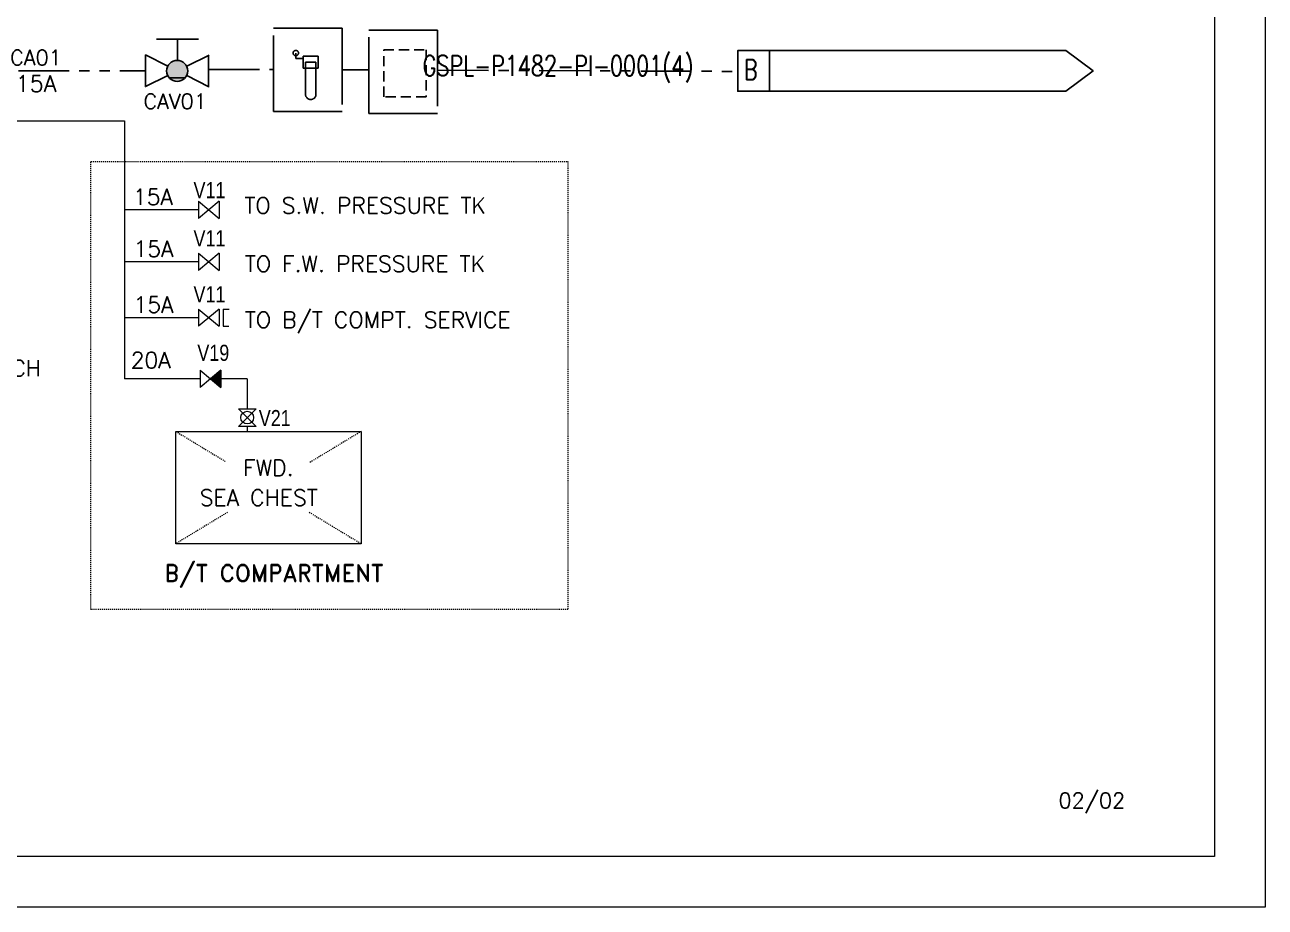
# Model space of a CAD drawing. Extents: x 475189 to 476029, y 1007718 to 1008015.
# Drawn here: x 475906.7 to 476028.8, y 1007718.3 to 1007805.3 of the extents above; entities that cross this region are included whole.
import ezdxf
from ezdxf.enums import TextEntityAlignment as Align

# ---------------------------------------------------------------- set-up
doc = ezdxf.new("R2010")
doc.units = 0
doc.header["$LTSCALE"] = 4
doc.header["$MEASUREMENT"] = 0
for name, pattern in [('AUSGEZOGEN', [0]), ('CENTER', [2, 1.25, -0.25, 0.25, -0.25]), ('HIDDEN', [0.375, 0.25, -0.125]), ('PHANTOM', [2.5, 1.25, -0.25, 0.25, -0.25, 0.25, -0.25])]:
    doc.linetypes.add(name, pattern=pattern)
doc.layers.get('0').update_dxf_attribs({"linetype": 'CONTINUOUS', "lineweight": 0})
doc.layers.add('50', color=4, linetype='AUSGEZOGEN')
doc.layers.add('ballast', color=1, linetype='HIDDEN')
for name, color, linetype, lineweight in [('R.B', 6, 'CONTINUOUS', 0), ('Template', 7, 'CONTINUOUS', 0), ('TEXT', 1, 'CONTINUOUS', 0)]:
    doc.layers.add(name, color=color, linetype=linetype, lineweight=lineweight)
doc.styles.add('ROMAND', font='romand', dxfattribs={"height": 200})
doc.styles.add('ROMANS', font='ROMANS.SHX')
doc.styles.add('SEDS_Romans', font='romans.shx')
doc.styles.get("Standard").update_dxf_attribs({"font": '', "width": 0.95, "height": 200})
doc.styles.get('Standard').set_extended_font_data('Gulim')

# ---------------------------------------------------------------- blocks, each defined once
blk = doc.blocks.new('A$C07fd2cc2')
at = {"color": 8}
for p, q in [((23739, 6852), (27226, 6852)), ((27226, 6852), (27226, 4448)), ((27909, 6022), (27226, 6022)), ((27882, 6022), (27734, 6022)), ((27915, 6102), (28107, 5942)), ((28107, 6102), (27915, 5942)), ((27915, 6102), (27915, 5942)), ((28107, 6102), (28107, 5942)), ((28107, 5619), (27915, 5459)), ((27915, 5619), (28107, 5459)), ((27915, 5619), (27915, 5459)), ((28107, 5619), (28107, 5459)), ((27909, 5539), (27226, 5539)), ((27887, 5539), (27739, 5539)), ((27915, 5098), (28107, 4938)), ((28107, 5098), (27915, 4938)), ((27915, 5098), (27915, 4938)), ((28107, 5098), (28107, 4938)), ((28143, 5097), (28198, 5097)), ((28143, 5097), (28143, 4938)), ((27740, 5018), (27226, 5018)), ((27887, 5018), (27739, 5018)), ((27909, 5018), (27887, 5018)), ((28143, 4938), (28197, 4938)), ((27930, 4528), (28122, 4368)), ((28122, 4528), (27930, 4368)), ((27930, 4528), (27930, 4368)), ((28122, 4528), (28122, 4368)), ((27930, 4448), (27226, 4448)), ((27681, 4448), (27534, 4448)), ((28367, 4448), (28117, 4448)), ((28367, 4448), (28367, 4170)), ((28285, 4170), (28449, 4170)), ((28449, 4170), (28285, 4006)), ((28285, 4170), (28449, 4006)), ((28367, 4088), (28367, 4088)), ((27702, 3959), (29428, 3959)), ((27702, 2913), (27702, 3959)), ((28449, 4006), (28285, 4006)), ((28367, 4006), (28367, 3960)), ((29428, 3959), (29428, 2913)), ((29428, 2913), (27702, 2913))]:
    blk.add_line(p, q, dxfattribs=at)
at = {"color": 8, "linetype": 'CENTER'}
for p, q in [((26912, 6472), (31352, 6472)), ((26912, 2300), (26912, 6472)), ((31352, 6472), (31352, 2300)), ((27702, 3959), (28166, 3678)), ((29428, 3959), (28945, 3667)), ((28185, 3206), (27702, 2913)), ((28945, 3206), (29428, 2913)), ((31352, 2300), (26912, 2300))]:
    blk.add_line(p, q, dxfattribs=at)
at = {"color": 8, "linetype": 'Continuous'}
for p, q in [((28033, 4442), (28104, 4512)), ((28033, 4442), (28103, 4511)), ((28033, 4442), (28101, 4510)), ((28033, 4442), (28102, 4510)), ((28033, 4442), (28100, 4509)), ((28033, 4442), (28098, 4508)), ((28033, 4442), (28097, 4507)), ((28033, 4442), (28096, 4506)), ((28033, 4443), (28095, 4505)), ((28033, 4443), (28094, 4504)), ((28034, 4441), (28114, 4521)), ((28034, 4441), (28113, 4520)), ((28034, 4441), (28112, 4519)), ((28034, 4441), (28110, 4518)), ((28034, 4441), (28111, 4518)), ((28034, 4442), (28109, 4517)), ((28034, 4442), (28108, 4516)), ((28034, 4442), (28107, 4515)), ((28034, 4442), (28106, 4514)), ((28034, 4442), (28105, 4513)), ((28035, 4440), (28122, 4528)), ((28035, 4440), (28122, 4528)), ((28035, 4441), (28122, 4527)), ((28035, 4440), (28122, 4527)), ((28035, 4440), (28122, 4527)), ((28035, 4441), (28121, 4526)), ((28035, 4441), (28119, 4525)), ((28035, 4441), (28120, 4525)), ((28035, 4441), (28118, 4524)), ((28035, 4441), (28117, 4523)), ((28035, 4441), (28115, 4522)), ((28036, 4440), (28122, 4527)), ((28036, 4440), (28122, 4527)), ((28036, 4440), (28122, 4527)), ((28036, 4440), (28122, 4526)), ((28036, 4440), (28122, 4526)), ((28036, 4440), (28122, 4526)), ((28036, 4440), (28122, 4526)), ((28036, 4440), (28122, 4526)), ((28036, 4440), (28122, 4526)), ((28036, 4439), (28122, 4525)), ((28037, 4439), (28122, 4525)), ((28037, 4439), (28122, 4525)), ((28037, 4439), (28122, 4525)), ((28037, 4439), (28122, 4525)), ((28037, 4439), (28122, 4525)), ((28037, 4439), (28122, 4524)), ((28037, 4439), (28122, 4524)), ((28037, 4439), (28122, 4524)), ((28037, 4439), (28122, 4524)), ((28037, 4439), (28122, 4524)), ((28038, 4439), (28122, 4523)), ((28038, 4438), (28122, 4523)), ((28038, 4438), (28122, 4523)), ((28038, 4438), (28122, 4523)), ((28038, 4438), (28122, 4523)), ((28038, 4438), (28122, 4523)), ((28038, 4438), (28122, 4522)), ((28038, 4438), (28122, 4522)), ((28038, 4438), (28122, 4522)), ((28038, 4438), (28122, 4522)), ((28038, 4438), (28122, 4522)), ((28039, 4438), (28122, 4522)), ((28039, 4438), (28122, 4521)), ((28039, 4437), (28122, 4521)), ((28039, 4437), (28122, 4521)), ((28039, 4437), (28122, 4521)), ((28039, 4437), (28122, 4521)), ((28039, 4437), (28122, 4520)), ((28039, 4437), (28122, 4520)), ((28039, 4437), (28122, 4520)), ((28039, 4437), (28122, 4520)), ((28040, 4437), (28122, 4520)), ((28040, 4437), (28122, 4520)), ((28040, 4437), (28122, 4519)), ((28040, 4437), (28122, 4519)), ((28040, 4437), (28122, 4519)), ((28040, 4436), (28122, 4519)), ((28040, 4436), (28122, 4519)), ((28040, 4436), (28122, 4519)), ((28040, 4436), (28122, 4518)), ((28040, 4436), (28122, 4518)), ((28041, 4436), (28122, 4518)), ((28041, 4436), (28122, 4518)), ((28041, 4436), (28122, 4518)), ((28041, 4436), (28122, 4517)), ((28041, 4436), (28122, 4517)), ((28041, 4436), (28122, 4517)), ((28041, 4436), (28122, 4517)), ((28041, 4435), (28122, 4517)), ((28041, 4435), (28122, 4517)), ((28041, 4435), (28122, 4516)), ((28041, 4435), (28122, 4516)), ((28042, 4435), (28122, 4516)), ((28042, 4435), (28122, 4516)), ((28042, 4435), (28122, 4516)), ((28042, 4435), (28122, 4516)), ((28042, 4435), (28122, 4515)), ((28042, 4435), (28122, 4515)), ((28042, 4435), (28122, 4515)), ((28042, 4435), (28122, 4515)), ((28042, 4435), (28122, 4515)), ((28042, 4434), (28122, 4514)), ((28043, 4434), (28122, 4514)), ((28043, 4434), (28122, 4514)), ((28043, 4434), (28122, 4514)), ((28043, 4434), (28122, 4514)), ((28043, 4434), (28122, 4514)), ((28043, 4434), (28122, 4513)), ((28043, 4434), (28122, 4513)), ((28043, 4434), (28122, 4513)), ((28043, 4434), (28122, 4513)), ((28043, 4434), (28122, 4513)), ((28043, 4434), (28122, 4512)), ((28044, 4433), (28122, 4512)), ((28044, 4433), (28122, 4512)), ((28044, 4433), (28122, 4512)), ((28044, 4433), (28122, 4512)), ((28044, 4433), (28122, 4512)), ((28044, 4433), (28122, 4511)), ((28044, 4433), (28122, 4511)), ((28044, 4433), (28122, 4511)), ((28044, 4433), (28122, 4511)), ((28044, 4433), (28122, 4511)), ((28045, 4433), (28122, 4511)), ((28045, 4433), (28122, 4510)), ((28045, 4433), (28122, 4510)), ((28045, 4432), (28122, 4510)), ((28045, 4432), (28122, 4510)), ((28045, 4432), (28122, 4510)), ((28045, 4432), (28122, 4509)), ((28045, 4432), (28122, 4509)), ((28045, 4432), (28122, 4509)), ((28045, 4432), (28122, 4509)), ((28046, 4432), (28122, 4509)), ((28046, 4432), (28122, 4509)), ((28046, 4432), (28122, 4508)), ((28046, 4432), (28122, 4508)), ((28046, 4432), (28122, 4508)), ((28046, 4431), (28122, 4508)), ((28046, 4431), (28122, 4508)), ((28046, 4431), (28122, 4508)), ((28046, 4431), (28122, 4507)), ((28046, 4431), (28122, 4507)), ((28046, 4431), (28122, 4507)), ((28047, 4431), (28122, 4507)), ((28047, 4431), (28122, 4507)), ((28047, 4431), (28122, 4506)), ((28047, 4431), (28122, 4506)), ((28047, 4431), (28122, 4506)), ((28047, 4431), (28122, 4506)), ((28047, 4431), (28122, 4506)), ((28047, 4430), (28122, 4506)), ((28047, 4430), (28122, 4505)), ((28047, 4430), (28122, 4505)), ((28048, 4430), (28122, 4505)), ((28048, 4430), (28122, 4505)), ((28048, 4430), (28122, 4505)), ((28048, 4430), (28122, 4505)), ((28048, 4430), (28122, 4504)), ((28048, 4430), (28122, 4504)), ((28027, 4447), (28037, 4457)), ((28027, 4447), (28038, 4457)), ((28027, 4447), (28036, 4456)), ((28027, 4447), (28035, 4455)), ((28027, 4447), (28034, 4454)), ((28027, 4447), (28033, 4453)), ((28027, 4447), (28032, 4452)), ((28027, 4447), (28031, 4451)), ((28027, 4448), (28030, 4450)), ((28027, 4448), (28027, 4449)), ((28027, 4448), (28028, 4449)), ((28028, 4446), (28049, 4466)), ((28028, 4446), (28047, 4465)), ((28028, 4446), (28048, 4465)), ((28028, 4446), (28045, 4464)), ((28028, 4446), (28044, 4463)), ((28028, 4446), (28043, 4462)), ((28028, 4447), (28042, 4461)), ((28028, 4447), (28041, 4460)), ((28028, 4447), (28040, 4459)), ((28028, 4447), (28039, 4458)), ((28029, 4445), (28059, 4475)), ((28029, 4445), (28058, 4474)), ((28029, 4445), (28057, 4473)), ((28029, 4446), (28055, 4472)), ((28029, 4446), (28056, 4472)), ((28029, 4446), (28054, 4471)), ((28029, 4446), (28053, 4470)), ((28029, 4446), (28052, 4469)), ((28029, 4446), (28051, 4468)), ((28029, 4446), (28050, 4467)), ((28030, 4444), (28071, 4485)), ((28030, 4444), (28070, 4484)), ((28030, 4445), (28069, 4483)), ((28030, 4445), (28068, 4482)), ((28030, 4445), (28067, 4481)), ((28030, 4445), (28065, 4480)), ((28030, 4445), (28066, 4480)), ((28030, 4445), (28063, 4479)), ((28030, 4445), (28062, 4478)), ((28030, 4445), (28061, 4477)), ((28030, 4445), (28060, 4476)), ((28031, 4444), (28082, 4494)), ((28031, 4444), (28080, 4493)), ((28031, 4444), (28079, 4492)), ((28031, 4444), (28078, 4491)), ((28031, 4444), (28077, 4490)), ((28031, 4444), (28076, 4489)), ((28031, 4444), (28075, 4488)), ((28031, 4444), (28073, 4487)), ((28031, 4444), (28074, 4487)), ((28031, 4444), (28072, 4486)), ((28032, 4443), (28092, 4503)), ((28032, 4443), (28091, 4502)), ((28032, 4443), (28090, 4501)), ((28032, 4443), (28089, 4500)), ((28032, 4443), (28088, 4499)), ((28032, 4443), (28087, 4498)), ((28032, 4443), (28086, 4497)), ((28032, 4443), (28085, 4496)), ((28032, 4444), (28083, 4495)), ((28032, 4443), (28084, 4495)), ((28033, 4443), (28093, 4503)), ((28048, 4430), (28122, 4504)), ((28048, 4430), (28122, 4504)), ((28048, 4430), (28122, 4504)), ((28048, 4429), (28122, 4503)), ((28049, 4429), (28122, 4503)), ((28049, 4429), (28122, 4503)), ((28049, 4429), (28122, 4503)), ((28049, 4429), (28122, 4503)), ((28049, 4429), (28122, 4503)), ((28049, 4429), (28122, 4502)), ((28049, 4429), (28122, 4502)), ((28049, 4429), (28122, 4502)), ((28049, 4429), (28122, 4502)), ((28049, 4429), (28122, 4502)), ((28049, 4429), (28122, 4502)), ((28050, 4428), (28122, 4501)), ((28050, 4428), (28122, 4501)), ((28050, 4428), (28122, 4501)), ((28050, 4428), (28122, 4501)), ((28050, 4428), (28122, 4501)), ((28050, 4428), (28122, 4500)), ((28050, 4428), (28122, 4500)), ((28050, 4428), (28122, 4500)), ((28050, 4428), (28122, 4500)), ((28050, 4428), (28122, 4500)), ((28051, 4428), (28122, 4500)), ((28051, 4428), (28122, 4499)), ((28051, 4428), (28122, 4499)), ((28051, 4427), (28122, 4499)), ((28051, 4427), (28122, 4499)), ((28051, 4427), (28122, 4499)), ((28051, 4427), (28122, 4499)), ((28051, 4427), (28122, 4498)), ((28051, 4427), (28122, 4498)), ((28051, 4427), (28122, 4498)), ((28052, 4427), (28122, 4498)), ((28052, 4427), (28122, 4498)), ((28052, 4427), (28122, 4497)), ((28052, 4427), (28122, 4497)), ((28052, 4427), (28122, 4497)), ((28052, 4426), (28122, 4497)), ((28052, 4426), (28122, 4497)), ((28052, 4426), (28122, 4497)), ((28052, 4426), (28122, 4496)), ((28052, 4426), (28122, 4496)), ((28052, 4426), (28122, 4496)), ((28053, 4426), (28122, 4496)), ((28053, 4426), (28122, 4496)), ((28053, 4426), (28122, 4496)), ((28053, 4426), (28122, 4495)), ((28053, 4426), (28122, 4495)), ((28053, 4426), (28122, 4495)), ((28053, 4426), (28122, 4495)), ((28053, 4425), (28122, 4495)), ((28053, 4425), (28122, 4494)), ((28053, 4425), (28122, 4494)), ((28054, 4425), (28122, 4494)), ((28054, 4425), (28122, 4494)), ((28054, 4425), (28122, 4494)), ((28054, 4425), (28122, 4494)), ((28054, 4425), (28122, 4493)), ((28054, 4425), (28122, 4493)), ((28054, 4425), (28122, 4493)), ((28054, 4425), (28122, 4493)), ((28054, 4425), (28122, 4493)), ((28054, 4424), (28122, 4493)), ((28054, 4424), (28122, 4492)), ((28055, 4424), (28122, 4492)), ((28055, 4424), (28122, 4492)), ((28055, 4424), (28122, 4492)), ((28055, 4424), (28122, 4492)), ((28055, 4424), (28122, 4491)), ((28055, 4424), (28122, 4491)), ((28055, 4424), (28122, 4491)), ((28055, 4424), (28122, 4491)), ((28055, 4424), (28122, 4491)), ((28055, 4424), (28122, 4491)), ((28056, 4424), (28122, 4490)), ((28056, 4423), (28122, 4490)), ((28056, 4423), (28122, 4490)), ((28056, 4423), (28122, 4490)), ((28056, 4423), (28122, 4490)), ((28056, 4423), (28122, 4490)), ((28056, 4423), (28122, 4489)), ((28056, 4423), (28122, 4489)), ((28056, 4423), (28122, 4489)), ((28056, 4423), (28122, 4489)), ((28057, 4423), (28122, 4489)), ((28057, 4423), (28122, 4488)), ((28057, 4423), (28122, 4488)), ((28057, 4422), (28122, 4488)), ((28057, 4422), (28122, 4488)), ((28057, 4422), (28122, 4488)), ((28057, 4422), (28122, 4488)), ((28057, 4422), (28122, 4487)), ((28057, 4422), (28122, 4487)), ((28057, 4422), (28122, 4487)), ((28057, 4422), (28122, 4487)), ((28058, 4422), (28122, 4487)), ((28058, 4422), (28122, 4487)), ((28058, 4422), (28122, 4486)), ((28058, 4422), (28122, 4486)), ((28058, 4422), (28122, 4486)), ((28058, 4421), (28122, 4486)), ((28058, 4421), (28122, 4486)), ((28058, 4421), (28122, 4485)), ((28058, 4421), (28122, 4485)), ((28058, 4421), (28122, 4485)), ((28059, 4421), (28122, 4485)), ((28059, 4421), (28122, 4485)), ((28059, 4421), (28122, 4485)), ((28059, 4421), (28122, 4484)), ((28059, 4421), (28122, 4484)), ((28059, 4421), (28122, 4484)), ((28059, 4421), (28122, 4484)), ((28059, 4420), (28122, 4484)), ((28059, 4420), (28122, 4484)), ((28059, 4420), (28122, 4483)), ((28060, 4420), (28122, 4483)), ((28060, 4420), (28122, 4483)), ((28060, 4420), (28122, 4483)), ((28060, 4420), (28122, 4483)), ((28060, 4420), (28122, 4482)), ((28060, 4420), (28122, 4482)), ((28060, 4420), (28122, 4482)), ((28060, 4420), (28122, 4482)), ((28060, 4420), (28122, 4482)), ((28060, 4419), (28122, 4482)), ((28060, 4419), (28122, 4481)), ((28061, 4419), (28122, 4481)), ((28061, 4419), (28122, 4481)), ((28061, 4419), (28122, 4481)), ((28061, 4419), (28122, 4481)), ((28061, 4419), (28122, 4481)), ((28061, 4419), (28122, 4480)), ((28061, 4419), (28122, 4480)), ((28061, 4419), (28122, 4480)), ((28061, 4419), (28122, 4480)), ((28061, 4419), (28122, 4480)), ((28062, 4419), (28122, 4479)), ((28062, 4418), (28122, 4479)), ((28062, 4418), (28122, 4479)), ((28062, 4418), (28122, 4479)), ((28062, 4418), (28122, 4479)), ((28062, 4418), (28122, 4479)), ((28062, 4418), (28122, 4478)), ((28062, 4418), (28122, 4478)), ((28062, 4418), (28122, 4478)), ((28062, 4418), (28122, 4478)), ((28062, 4418), (28122, 4478)), ((28063, 4418), (28122, 4477)), ((28063, 4418), (28122, 4477)), ((28063, 4417), (28122, 4477)), ((28063, 4417), (28122, 4477)), ((28063, 4417), (28122, 4477)), ((28063, 4417), (28122, 4477)), ((28063, 4417), (28122, 4476)), ((28063, 4417), (28122, 4476)), ((28063, 4417), (28122, 4476)), ((28063, 4417), (28122, 4476)), ((28064, 4417), (28122, 4476)), ((28064, 4417), (28122, 4476)), ((28064, 4417), (28122, 4475)), ((28064, 4417), (28122, 4475)), ((28064, 4417), (28122, 4475)), ((28064, 4416), (28122, 4475)), ((28064, 4416), (28122, 4475)), ((28064, 4416), (28122, 4474)), ((28064, 4416), (28122, 4474)), ((28064, 4416), (28122, 4474)), ((28065, 4416), (28122, 4474)), ((28065, 4416), (28122, 4474)), ((28065, 4416), (28122, 4474)), ((28065, 4416), (28122, 4473)), ((28065, 4416), (28122, 4473)), ((28065, 4416), (28122, 4473)), ((28065, 4416), (28122, 4473)), ((28065, 4415), (28122, 4473)), ((28065, 4415), (28122, 4473)), ((28065, 4415), (28122, 4472)), ((28065, 4415), (28122, 4472)), ((28066, 4415), (28122, 4472)), ((28066, 4415), (28122, 4472)), ((28066, 4415), (28122, 4472)), ((28066, 4415), (28122, 4471)), ((28066, 4415), (28122, 4471)), ((28066, 4415), (28122, 4471)), ((28066, 4415), (28122, 4471)), ((28066, 4415), (28122, 4471)), ((28066, 4415), (28122, 4471)), ((28066, 4414), (28122, 4470)), ((28067, 4414), (28122, 4470)), ((28067, 4414), (28122, 4470)), ((28067, 4414), (28122, 4470)), ((28067, 4414), (28122, 4470)), ((28067, 4414), (28122, 4470)), ((28067, 4414), (28122, 4469)), ((28067, 4414), (28122, 4469)), ((28067, 4414), (28122, 4469)), ((28067, 4414), (28122, 4469)), ((28067, 4414), (28122, 4469)), ((28068, 4414), (28122, 4468)), ((28068, 4413), (28122, 4468)), ((28068, 4413), (28122, 4468)), ((28068, 4413), (28122, 4468)), ((28068, 4413), (28122, 4468)), ((28068, 4413), (28122, 4468)), ((28068, 4413), (28122, 4467)), ((28068, 4413), (28122, 4467)), ((28068, 4413), (28122, 4467)), ((28068, 4413), (28122, 4467)), ((28068, 4413), (28122, 4467)), ((28069, 4413), (28122, 4467)), ((28069, 4413), (28122, 4466)), ((28069, 4413), (28122, 4466)), ((28069, 4412), (28122, 4466)), ((28069, 4412), (28122, 4466)), ((28069, 4412), (28122, 4466)), ((28069, 4412), (28122, 4465)), ((28069, 4412), (28122, 4465)), ((28069, 4412), (28122, 4465)), ((28069, 4412), (28122, 4465)), ((28070, 4412), (28122, 4465)), ((28070, 4412), (28122, 4465)), ((28070, 4412), (28122, 4464)), ((28070, 4412), (28122, 4464)), ((28070, 4412), (28122, 4464)), ((28070, 4411), (28122, 4464)), ((28070, 4411), (28122, 4464)), ((28070, 4411), (28122, 4464)), ((28070, 4411), (28122, 4463)), ((28070, 4411), (28122, 4463)), ((28070, 4411), (28122, 4463)), ((28071, 4411), (28122, 4463)), ((28071, 4411), (28122, 4463)), ((28071, 4411), (28122, 4462)), ((28071, 4411), (28122, 4462)), ((28071, 4411), (28122, 4462)), ((28071, 4411), (28122, 4462)), ((28071, 4410), (28122, 4462)), ((28071, 4410), (28122, 4462)), ((28071, 4410), (28122, 4461)), ((28071, 4410), (28122, 4461)), ((28072, 4410), (28122, 4461)), ((28072, 4410), (28122, 4461)), ((28072, 4410), (28122, 4461)), ((28072, 4410), (28122, 4461)), ((28072, 4410), (28122, 4460)), ((28072, 4410), (28122, 4460)), ((28072, 4410), (28122, 4460)), ((28072, 4410), (28122, 4460)), ((28072, 4410), (28122, 4460)), ((28072, 4409), (28122, 4459)), ((28073, 4409), (28122, 4459)), ((28073, 4409), (28122, 4459)), ((28073, 4409), (28122, 4459)), ((28073, 4409), (28122, 4459)), ((28073, 4409), (28122, 4459)), ((28073, 4409), (28122, 4458)), ((28073, 4409), (28122, 4458)), ((28073, 4409), (28122, 4458)), ((28073, 4409), (28122, 4458)), ((28073, 4409), (28122, 4458)), ((28073, 4409), (28122, 4458)), ((28074, 4408), (28122, 4457)), ((28074, 4408), (28122, 4457)), ((28074, 4408), (28122, 4457)), ((28074, 4408), (28122, 4457)), ((28074, 4408), (28122, 4457)), ((28074, 4408), (28122, 4456)), ((28074, 4408), (28122, 4456)), ((28074, 4408), (28122, 4456)), ((28074, 4408), (28122, 4456)), ((28074, 4408), (28122, 4456)), ((28075, 4408), (28122, 4456)), ((28075, 4408), (28122, 4455)), ((28075, 4408), (28122, 4455)), ((28075, 4407), (28122, 4455)), ((28075, 4407), (28122, 4455)), ((28075, 4407), (28122, 4455)), ((28075, 4407), (28122, 4455)), ((28075, 4407), (28122, 4454)), ((28075, 4407), (28122, 4454)), ((28075, 4407), (28122, 4454)), ((28076, 4407), (28122, 4454)), ((28076, 4407), (28122, 4454)), ((28076, 4407), (28122, 4453)), ((28076, 4407), (28122, 4453)), ((28076, 4407), (28122, 4453)), ((28076, 4406), (28122, 4453)), ((28076, 4406), (28122, 4453)), ((28076, 4406), (28122, 4453)), ((28076, 4406), (28122, 4452)), ((28076, 4406), (28122, 4452)), ((28076, 4406), (28122, 4452)), ((28077, 4406), (28122, 4452)), ((28077, 4406), (28122, 4452)), ((28077, 4406), (28122, 4452)), ((28077, 4406), (28122, 4451)), ((28077, 4406), (28122, 4451)), ((28077, 4406), (28122, 4451)), ((28077, 4406), (28122, 4451)), ((28077, 4405), (28122, 4451)), ((28077, 4405), (28122, 4450)), ((28077, 4405), (28122, 4450)), ((28078, 4405), (28122, 4450)), ((28078, 4405), (28122, 4450)), ((28078, 4405), (28122, 4450)), ((28078, 4405), (28122, 4450)), ((28078, 4405), (28122, 4449)), ((28078, 4405), (28122, 4449)), ((28078, 4405), (28122, 4449)), ((28078, 4405), (28122, 4449)), ((28078, 4405), (28122, 4449)), ((28078, 4404), (28122, 4449)), ((28078, 4404), (28122, 4448)), ((28079, 4404), (28122, 4448)), ((28079, 4404), (28122, 4448)), ((28079, 4404), (28122, 4448)), ((28079, 4404), (28122, 4448)), ((28079, 4404), (28122, 4447)), ((28079, 4404), (28122, 4447)), ((28079, 4404), (28122, 4447)), ((28079, 4404), (28122, 4447)), ((28079, 4404), (28122, 4447)), ((28079, 4404), (28122, 4447)), ((28080, 4404), (28122, 4446)), ((28080, 4403), (28122, 4446)), ((28080, 4403), (28122, 4446)), ((28080, 4403), (28122, 4446)), ((28080, 4403), (28122, 4446)), ((28080, 4403), (28122, 4446)), ((28080, 4403), (28122, 4445)), ((28080, 4403), (28122, 4445)), ((28080, 4403), (28122, 4445)), ((28080, 4403), (28122, 4445)), ((28081, 4403), (28122, 4445)), ((28081, 4403), (28122, 4444)), ((28081, 4403), (28122, 4444)), ((28081, 4402), (28122, 4444)), ((28081, 4402), (28122, 4444)), ((28081, 4402), (28122, 4444)), ((28081, 4402), (28122, 4444)), ((28081, 4402), (28122, 4443)), ((28081, 4402), (28122, 4443)), ((28081, 4402), (28122, 4443)), ((28081, 4402), (28122, 4443)), ((28082, 4402), (28122, 4443)), ((28082, 4402), (28122, 4442)), ((28082, 4402), (28122, 4442)), ((28082, 4402), (28122, 4442)), ((28082, 4401), (28122, 4442)), ((28082, 4401), (28122, 4442)), ((28082, 4401), (28122, 4442)), ((28082, 4401), (28122, 4441)), ((28082, 4401), (28122, 4441)), ((28082, 4401), (28122, 4441)), ((28083, 4401), (28122, 4441)), ((28083, 4401), (28122, 4441)), ((28083, 4401), (28122, 4441)), ((28083, 4401), (28122, 4440)), ((28083, 4401), (28122, 4440)), ((28083, 4401), (28122, 4440)), ((28083, 4401), (28122, 4440)), ((28083, 4400), (28122, 4440)), ((28083, 4400), (28122, 4439)), ((28083, 4400), (28122, 4439)), ((28084, 4400), (28122, 4439)), ((28084, 4400), (28122, 4439)), ((28084, 4400), (28122, 4439)), ((28084, 4400), (28122, 4439)), ((28084, 4400), (28122, 4438)), ((28084, 4400), (28122, 4438)), ((28084, 4400), (28122, 4438)), ((28084, 4400), (28122, 4438)), ((28084, 4400), (28122, 4438)), ((28084, 4399), (28122, 4438)), ((28084, 4399), (28122, 4437)), ((28085, 4399), (28122, 4437)), ((28085, 4399), (28122, 4437)), ((28085, 4399), (28122, 4437)), ((28085, 4399), (28122, 4437)), ((28085, 4399), (28122, 4436)), ((28085, 4399), (28122, 4436)), ((28085, 4399), (28122, 4436)), ((28085, 4399), (28122, 4436)), ((28085, 4399), (28122, 4436)), ((28085, 4399), (28122, 4436)), ((28086, 4399), (28122, 4435)), ((28086, 4398), (28122, 4435)), ((28086, 4398), (28122, 4435)), ((28086, 4398), (28122, 4435)), ((28086, 4398), (28122, 4435)), ((28086, 4398), (28122, 4435)), ((28086, 4398), (28122, 4434)), ((28086, 4398), (28122, 4434)), ((28086, 4398), (28122, 4434)), ((28086, 4398), (28122, 4434)), ((28087, 4398), (28122, 4434)), ((28087, 4398), (28122, 4433)), ((28087, 4398), (28122, 4433)), ((28087, 4397), (28122, 4433)), ((28087, 4397), (28122, 4433)), ((28087, 4397), (28122, 4433)), ((28087, 4397), (28122, 4433)), ((28087, 4397), (28122, 4432)), ((28087, 4397), (28122, 4432)), ((28087, 4397), (28122, 4432)), ((28087, 4397), (28122, 4432)), ((28088, 4397), (28122, 4432)), ((28088, 4397), (28122, 4432)), ((28088, 4397), (28122, 4431)), ((28088, 4397), (28122, 4431)), ((28088, 4397), (28122, 4431)), ((28088, 4396), (28122, 4431)), ((28088, 4396), (28122, 4431)), ((28088, 4396), (28122, 4430)), ((28088, 4396), (28122, 4430)), ((28088, 4396), (28122, 4430)), ((28089, 4396), (28122, 4430)), ((28089, 4396), (28122, 4430)), ((28089, 4396), (28122, 4430)), ((28089, 4396), (28122, 4429)), ((28089, 4396), (28122, 4429)), ((28089, 4396), (28122, 4429)), ((28089, 4396), (28122, 4429)), ((28089, 4395), (28122, 4429)), ((28089, 4395), (28122, 4429)), ((28089, 4395), (28122, 4428)), ((28089, 4395), (28122, 4428)), ((28090, 4395), (28122, 4428)), ((28090, 4395), (28122, 4428)), ((28090, 4395), (28122, 4428)), ((28090, 4395), (28122, 4427)), ((28090, 4395), (28122, 4427)), ((28090, 4395), (28122, 4427)), ((28090, 4395), (28122, 4427)), ((28090, 4395), (28122, 4427)), ((28090, 4395), (28122, 4427)), ((28090, 4394), (28122, 4426)), ((28091, 4394), (28122, 4426)), ((28091, 4394), (28122, 4426)), ((28091, 4394), (28122, 4426)), ((28091, 4394), (28122, 4426)), ((28091, 4394), (28122, 4426)), ((28091, 4394), (28122, 4425)), ((28091, 4394), (28122, 4425)), ((28091, 4394), (28122, 4425)), ((28091, 4394), (28122, 4425)), ((28091, 4394), (28122, 4425)), ((28092, 4394), (28122, 4424)), ((28092, 4393), (28122, 4424)), ((28092, 4393), (28122, 4424)), ((28092, 4393), (28122, 4424)), ((28092, 4393), (28122, 4424)), ((28092, 4393), (28122, 4424)), ((28092, 4393), (28122, 4423)), ((28092, 4393), (28122, 4423)), ((28092, 4393), (28122, 4423)), ((28092, 4393), (28122, 4423)), ((28092, 4393), (28122, 4423)), ((28093, 4393), (28122, 4423)), ((28093, 4393), (28122, 4422)), ((28093, 4393), (28122, 4422)), ((28093, 4392), (28122, 4422)), ((28093, 4392), (28122, 4422)), ((28093, 4392), (28122, 4422)), ((28093, 4392), (28122, 4421)), ((28093, 4392), (28122, 4421)), ((28093, 4392), (28122, 4421)), ((28093, 4392), (28122, 4421)), ((28094, 4392), (28122, 4421)), ((28094, 4392), (28122, 4421)), ((28094, 4392), (28122, 4420)), ((28094, 4392), (28122, 4420)), ((28094, 4392), (28122, 4420)), ((28094, 4391), (28122, 4420)), ((28094, 4391), (28122, 4420)), ((28094, 4391), (28122, 4420)), ((28094, 4391), (28122, 4419)), ((28094, 4391), (28122, 4419)), ((28095, 4391), (28122, 4419)), ((28095, 4391), (28122, 4419)), ((28095, 4391), (28122, 4419)), ((28095, 4391), (28122, 4418)), ((28095, 4391), (28122, 4418)), ((28095, 4391), (28122, 4418)), ((28095, 4391), (28122, 4418)), ((28095, 4390), (28122, 4418)), ((28095, 4390), (28122, 4418)), ((28095, 4390), (28122, 4417)), ((28095, 4390), (28122, 4417)), ((28096, 4390), (28122, 4417)), ((28096, 4390), (28122, 4417)), ((28096, 4390), (28122, 4417)), ((28096, 4390), (28122, 4417)), ((28096, 4390), (28122, 4416)), ((28096, 4390), (28122, 4416)), ((28096, 4390), (28122, 4416)), ((28096, 4390), (28122, 4416)), ((28096, 4390), (28122, 4416)), ((28096, 4389), (28122, 4415)), ((28097, 4389), (28122, 4415)), ((28097, 4389), (28122, 4415)), ((28097, 4389), (28122, 4415)), ((28097, 4389), (28122, 4415)), ((28097, 4389), (28122, 4415)), ((28097, 4389), (28122, 4414)), ((28097, 4389), (28122, 4414)), ((28097, 4389), (28122, 4414)), ((28097, 4389), (28122, 4414)), ((28097, 4389), (28122, 4414)), ((28097, 4389), (28122, 4414)), ((28098, 4388), (28122, 4413)), ((28098, 4388), (28122, 4413)), ((28098, 4388), (28122, 4413)), ((28098, 4388), (28122, 4413)), ((28098, 4388), (28122, 4413)), ((28098, 4388), (28122, 4412)), ((28098, 4388), (28122, 4412)), ((28098, 4388), (28122, 4412)), ((28098, 4388), (28122, 4412)), ((28098, 4388), (28122, 4412)), ((28099, 4388), (28122, 4412)), ((28099, 4388), (28122, 4411)), ((28099, 4388), (28122, 4411)), ((28099, 4387), (28122, 4411)), ((28099, 4387), (28122, 4411)), ((28099, 4387), (28122, 4411)), ((28099, 4387), (28122, 4410)), ((28099, 4387), (28122, 4410)), ((28099, 4387), (28122, 4410)), ((28099, 4387), (28122, 4410)), ((28100, 4387), (28122, 4410)), ((28100, 4387), (28122, 4410)), ((28100, 4387), (28122, 4409)), ((28100, 4387), (28122, 4409)), ((28100, 4387), (28122, 4409)), ((28100, 4386), (28122, 4409)), ((28100, 4386), (28122, 4409)), ((28100, 4386), (28122, 4409)), ((28100, 4386), (28122, 4408)), ((28100, 4386), (28122, 4408)), ((28100, 4386), (28122, 4408)), ((28101, 4386), (28122, 4408)), ((28101, 4386), (28122, 4408)), ((28101, 4386), (28122, 4407)), ((28101, 4386), (28122, 4407)), ((28101, 4386), (28122, 4407)), ((28101, 4386), (28122, 4407)), ((28101, 4386), (28122, 4407)), ((28101, 4385), (28122, 4407)), ((28101, 4385), (28122, 4406)), ((28101, 4385), (28122, 4406)), ((28102, 4385), (28122, 4406)), ((28102, 4385), (28122, 4406)), ((28102, 4385), (28122, 4406)), ((28102, 4385), (28122, 4406)), ((28102, 4385), (28122, 4405)), ((28102, 4385), (28122, 4405)), ((28102, 4385), (28122, 4405)), ((28102, 4385), (28122, 4405)), ((28102, 4385), (28122, 4405)), ((28102, 4384), (28122, 4404)), ((28103, 4384), (28122, 4404)), ((28103, 4384), (28122, 4404)), ((28103, 4384), (28122, 4404)), ((28103, 4384), (28122, 4404)), ((28103, 4384), (28122, 4404)), ((28103, 4384), (28122, 4403)), ((28103, 4384), (28122, 4403)), ((28103, 4384), (28122, 4403)), ((28103, 4384), (28122, 4403)), ((28103, 4384), (28122, 4403)), ((28103, 4384), (28122, 4403)), ((28104, 4384), (28122, 4402)), ((28104, 4383), (28122, 4402)), ((28104, 4383), (28122, 4402)), ((28104, 4383), (28122, 4402)), ((28104, 4383), (28122, 4402)), ((28104, 4383), (28122, 4401)), ((28104, 4383), (28122, 4401)), ((28104, 4383), (28122, 4401)), ((28104, 4383), (28122, 4401)), ((28104, 4383), (28122, 4401)), ((28105, 4383), (28122, 4401)), ((28105, 4383), (28122, 4400)), ((28105, 4383), (28122, 4400)), ((28105, 4382), (28122, 4400)), ((28105, 4382), (28122, 4400)), ((28105, 4382), (28122, 4400)), ((28105, 4382), (28122, 4400)), ((28105, 4382), (28122, 4399)), ((28105, 4382), (28122, 4399)), ((28105, 4382), (28122, 4399)), ((28105, 4382), (28122, 4399)), ((28106, 4382), (28122, 4399)), ((28106, 4382), (28122, 4398)), ((28106, 4382), (28122, 4398)), ((28106, 4382), (28122, 4398)), ((28106, 4381), (28122, 4398)), ((28106, 4381), (28122, 4398)), ((28106, 4381), (28122, 4398)), ((28106, 4381), (28122, 4397)), ((28106, 4381), (28122, 4397)), ((28106, 4381), (28122, 4397)), ((28107, 4381), (28122, 4397)), ((28107, 4381), (28122, 4397)), ((28107, 4381), (28122, 4397)), ((28107, 4381), (28122, 4396)), ((28107, 4381), (28122, 4396)), ((28107, 4381), (28122, 4396)), ((28107, 4381), (28122, 4396)), ((28107, 4380), (28122, 4396)), ((28107, 4380), (28122, 4395)), ((28107, 4380), (28122, 4395)), ((28108, 4380), (28122, 4395)), ((28108, 4380), (28122, 4395)), ((28108, 4380), (28122, 4395)), ((28108, 4380), (28122, 4395)), ((28108, 4380), (28122, 4394)), ((28108, 4380), (28122, 4394)), ((28108, 4380), (28122, 4394)), ((28108, 4380), (28122, 4394)), ((28108, 4380), (28122, 4394)), ((28108, 4379), (28122, 4394)), ((28108, 4379), (28122, 4393)), ((28109, 4379), (28122, 4393)), ((28109, 4379), (28122, 4393)), ((28109, 4379), (28122, 4393)), ((28109, 4379), (28122, 4393)), ((28109, 4379), (28122, 4392)), ((28109, 4379), (28122, 4392)), ((28109, 4379), (28122, 4392)), ((28109, 4379), (28122, 4392)), ((28109, 4379), (28122, 4392)), ((28109, 4379), (28122, 4392)), ((28110, 4379), (28122, 4391)), ((28110, 4378), (28122, 4391)), ((28110, 4378), (28122, 4391)), ((28110, 4378), (28122, 4391)), ((28110, 4378), (28122, 4391)), ((28110, 4378), (28122, 4391)), ((28110, 4378), (28122, 4390)), ((28110, 4378), (28122, 4390)), ((28110, 4378), (28122, 4390)), ((28110, 4378), (28122, 4390)), ((28111, 4378), (28122, 4390)), ((28111, 4378), (28122, 4389)), ((28111, 4378), (28122, 4389)), ((28111, 4377), (28122, 4389)), ((28111, 4377), (28122, 4389)), ((28111, 4377), (28122, 4389)), ((28111, 4377), (28122, 4389)), ((28111, 4377), (28122, 4388)), ((28111, 4377), (28122, 4388)), ((28111, 4377), (28122, 4388)), ((28111, 4377), (28122, 4388)), ((28112, 4377), (28122, 4388)), ((28112, 4377), (28122, 4388)), ((28112, 4377), (28122, 4387)), ((28112, 4377), (28122, 4387)), ((28112, 4377), (28122, 4387)), ((28112, 4376), (28122, 4387)), ((28112, 4376), (28122, 4387)), ((28112, 4376), (28122, 4386)), ((28112, 4376), (28122, 4386)), ((28112, 4376), (28122, 4386)), ((28113, 4376), (28122, 4386)), ((28113, 4376), (28122, 4386)), ((28113, 4376), (28122, 4386)), ((28113, 4376), (28122, 4385)), ((28113, 4376), (28122, 4385)), ((28113, 4376), (28122, 4385)), ((28113, 4376), (28122, 4385)), ((28113, 4375), (28122, 4385)), ((28113, 4375), (28122, 4385)), ((28113, 4375), (28122, 4384)), ((28114, 4375), (28122, 4384)), ((28114, 4375), (28122, 4384)), ((28114, 4375), (28122, 4384)), ((28114, 4375), (28122, 4384)), ((28114, 4375), (28122, 4383)), ((28114, 4375), (28122, 4383)), ((28114, 4375), (28122, 4383)), ((28114, 4375), (28122, 4383)), ((28114, 4375), (28122, 4383)), ((28114, 4375), (28122, 4383)), ((28114, 4374), (28122, 4382)), ((28115, 4374), (28122, 4382)), ((28115, 4374), (28122, 4382)), ((28115, 4374), (28122, 4382)), ((28115, 4374), (28122, 4382)), ((28115, 4374), (28122, 4382)), ((28115, 4374), (28122, 4381)), ((28115, 4374), (28122, 4381)), ((28115, 4374), (28122, 4381)), ((28115, 4374), (28122, 4381)), ((28115, 4374), (28122, 4381)), ((28116, 4374), (28122, 4380)), ((28116, 4373), (28122, 4380)), ((28116, 4373), (28122, 4380)), ((28116, 4373), (28122, 4380)), ((28116, 4373), (28122, 4380)), ((28116, 4373), (28122, 4380)), ((28116, 4373), (28122, 4379)), ((28116, 4373), (28122, 4379)), ((28116, 4373), (28122, 4379)), ((28116, 4373), (28122, 4379)), ((28116, 4373), (28122, 4379)), ((28117, 4373), (28122, 4379)), ((28117, 4373), (28122, 4378)), ((28117, 4372), (28122, 4378)), ((28117, 4372), (28122, 4378)), ((28117, 4372), (28122, 4378)), ((28117, 4372), (28122, 4378)), ((28117, 4372), (28122, 4377)), ((28117, 4372), (28122, 4377)), ((28117, 4372), (28122, 4377)), ((28117, 4372), (28122, 4377)), ((28118, 4372), (28122, 4377)), ((28118, 4372), (28122, 4377)), ((28118, 4372), (28122, 4376)), ((28118, 4372), (28122, 4376)), ((28118, 4372), (28122, 4376)), ((28118, 4371), (28122, 4376)), ((28118, 4371), (28122, 4376)), ((28118, 4371), (28122, 4375)), ((28118, 4371), (28122, 4375)), ((28118, 4371), (28122, 4375)), ((28119, 4371), (28122, 4375)), ((28119, 4371), (28122, 4375)), ((28119, 4371), (28122, 4375)), ((28119, 4371), (28122, 4374)), ((28119, 4371), (28122, 4374)), ((28119, 4371), (28122, 4374)), ((28119, 4371), (28122, 4374)), ((28119, 4370), (28122, 4374)), ((28119, 4370), (28122, 4374)), ((28119, 4370), (28122, 4373)), ((28119, 4370), (28122, 4373)), ((28120, 4370), (28122, 4373)), ((28120, 4370), (28122, 4373)), ((28120, 4370), (28122, 4373)), ((28120, 4370), (28122, 4372)), ((28120, 4370), (28122, 4372)), ((28120, 4370), (28122, 4372)), ((28120, 4370), (28122, 4372)), ((28120, 4370), (28122, 4372)), ((28120, 4370), (28122, 4372)), ((28120, 4369), (28122, 4371)), ((28121, 4369), (28122, 4371)), ((28121, 4369), (28122, 4371)), ((28121, 4369), (28122, 4371)), ((28121, 4369), (28122, 4371)), ((28121, 4369), (28122, 4371)), ((28121, 4369), (28122, 4370)), ((28121, 4369), (28122, 4370)), ((28121, 4369), (28122, 4370)), ((28121, 4369), (28122, 4370)), ((28121, 4369), (28122, 4370)), ((28122, 4369), (28122, 4369)), ((28122, 4368), (28122, 4369)), ((28122, 4368), (28122, 4369)), ((28122, 4368), (28122, 4369)), ((28122, 4368), (28122, 4369)), ((28122, 4368), (28122, 4369)), ((28122, 4368), (28122, 4368)), ((28122, 4368), (28122, 4368)), ((28122, 4368), (28122, 4368)), ((28122, 4368), (28122, 4368))]:
    blk.add_line(p, q, dxfattribs=at)
at = {"color": 8}
blk.add_circle((28367, 4088), 59.4, dxfattribs=at)
at = {"color": 8, "style": 'ROMANS'}
for s, p in [('15A', (27303, 6068)), ('TO S.W. PRESSURE TK', (28341, 5988)), ('15A', (27308, 5585)), ('TO F.W. PRESSURE TK', (28345, 5445)), ('15A', (27308, 5064)), ('TO B/T COMPT. SERVICE', (28345, 4923)), ('PURIFIER W/BENCH', (24487, 4472)), ('20A', (27282, 4547)), ('FWD.', (28330, 3545)), ('SEA CHEST', (27925, 3267))]:
    blk.add_text(s, height=150, dxfattribs=at).set_placement(p)
at = {"color": 8, "style": 'ROMAND'}
blk.add_text('B/T COMPARTMENT', height=157.5, dxfattribs=at).set_placement((28617, 2561), align=Align.CENTER)
at = {"layer": '50', "color": 8, "width": 0.85}
for s, p in [('V11', (28164, 6131)), ('V11', (28164, 5682)), ('V11', (28164, 5161)), ('V19', (28200, 4616)), ('V21', (28772, 4008))]:
    blk.add_text(s, height=150, dxfattribs=at).set_placement(p, align=Align.RIGHT)

msp = doc.modelspace()

# ---------------------------------------------------------------- hatches: boundary and pattern name
at = {"layer": 'ballast', "linetype": 'Continuous'}
h = msp.add_hatch(dxfattribs=at)
h.set_pattern_fill('ANGLE', color=256, angle=-0.2205)
h.set_pattern_definition([(359.7795, (473382.5834, 1006105.447), (0.026882, 6.984948), [5.08, -1.905]), (89.7795, (473382.5834, 1006105.447), (-6.984948, 0.026882), [5.08, -1.905])])
h.paths.add_polyline_path([(475922.71, 1007800.72, 1), (475920.63, 1007800.72, 1)])
h = msp.add_hatch(color=256, dxfattribs=at)
h.dxf.hatch_style = 1
h.paths.add_polyline_path([(475922.71, 1007800.72, 1), (475920.63, 1007800.72, 1)])

# ---------------------------------------------------------------- linework, layer by layer
for p, q in [((475919.62, 1007803.86), (475923.77, 1007803.85)), ((475921.69, 1007801.77), (475921.7, 1007803.86)), ((475922.61, 1007801.19), (475924.81, 1007802.28)), ((475924.77, 1007802.26), (475924.75, 1007799.13)), ((475922.61, 1007800.26), (475924.8, 1007799.15))]:
    msp.add_line(p, q, dxfattribs=at)
at = {"layer": 'ballast', "linetype": 'PHANTOM', "ltscale": 1.5}
for p, q in [((475933.35, 1007801.95), (475933.35, 1007802.48)), ((475934.1, 1007801.95), (475933.35, 1007801.95))]:
    msp.add_line(p, q, dxfattribs=at)
at = {"layer": 'ballast', "color": 1, "ltscale": 10}
msp.add_line((475979.99, 1007802.68), (475979.99, 1007798.68), dxfattribs=at)
at = {"layer": 'ballast', "linetype": 'PHANTOM'}
for p, q in [((475886.03, 1007800.72), (475918.55, 1007800.72)), ((475924.76, 1007800.87), (475931.15, 1007800.85)), ((475937.92, 1007800.82), (475940.55, 1007800.81)), ((475947.32, 1007800.79), (475976.88, 1007800.67))]:
    msp.add_line(p, q, dxfattribs=at)
at = {"layer": 'ballast', "linetype": 'PHANTOM', "ltscale": 1.5}
for points in [[(475931.15, 1007804.92), (475937.92, 1007804.92), (475937.92, 1007796.72), (475931.15, 1007796.72)], [(475940.55, 1007804.74), (475947.32, 1007804.74), (475947.32, 1007796.53), (475940.55, 1007796.53)], [(475934.08, 1007802.16), (475935.56, 1007802.16), (475935.56, 1007800.98), (475934.08, 1007800.98)]]:
    msp.add_lwpolyline(points, close=True, dxfattribs=at)
at = {"layer": 'ballast'}
msp.add_lwpolyline([(475942.01, 1007802.8), (475946.19, 1007802.8), (475946.19, 1007798.18), (475942.01, 1007798.18)], close=True, dxfattribs=at)
at = {"layer": 'ballast', "color": 1, "linetype": 'Continuous', "ltscale": 10}
msp.add_lwpolyline([(476009.18, 1007798.72), (475976.88, 1007798.72), (475976.88, 1007802.72), (476009.18, 1007802.72), (476011.88, 1007800.72)], close=True, dxfattribs=at)
at = {"layer": 'ballast', "linetype": 'Continuous'}
msp.add_lwpolyline([(475920.74, 1007800.26), (475918.54, 1007799.17), (475918.55, 1007802.3), (475920.74, 1007801.2)], dxfattribs=at)
at = {"layer": 'ballast', "linetype": 'PHANTOM', "ltscale": 1.5}
msp.add_lwpolyline([(475934.31, 1007798.41), (475934.31, 1007801.57), (475935.33, 1007801.57), (475935.33, 1007798.41)], dxfattribs=at)
msp.add_circle((475933.35, 1007802.48), 0.263, dxfattribs=at)
at = {"layer": 'ballast', "linetype": 'Continuous'}
msp.add_circle((475921.67, 1007800.72), 1.04, dxfattribs=at)
at = {"layer": 'ballast', "linetype": 'PHANTOM', "ltscale": 1.5}
msp.add_arc((475934.82, 1007798.41), 0.512, 180, 0, dxfattribs=at)
at = {"layer": 'Template', "flags": 128}
msp.add_lwpolyline([(475608.82, 1008015.34), (476028.82, 1008015.34), (476028.82, 1007718.34), (475608.82, 1007718.34)], close=True, dxfattribs=at)
at = {"layer": 'Template', "color": 7, "linetype": 'ByBlock', "lineweight": 13, "flags": 128}
for points in [[(476023.83, 1008010.34), (476023.83, 1007723.33)], [(476023.83, 1007723.33), (475613.82, 1007723.33)]]:
    msp.add_lwpolyline(points, dxfattribs=at)

# ---------------------------------------------------------------- block references
at = {"layer": 'R.B', "xscale": 0.01057760885816948, "yscale": 0.01057760885816948, "zscale": 0.01057760885816948}
msp.add_blockref('A$C07fd2cc2', (475628.51, 1007723.33), dxfattribs=at)

# ---------------------------------------------------------------- texts
at = {"layer": 'ballast', "color": 1, "char_height": 1.5, "width": 7.6579, "attachment_point": 5, "style": 'SEDS_Romans'}
for s, insert in [('CA01 {\\H1.08333x;15A}', (475907.76, 1007800.72)), ('CAV01', (475921.47, 1007797.72))]:
    msp.add_mtext(s, dxfattribs=dict(at, insert=insert))
at = {"layer": 'ballast', "color": 1, "ltscale": 10}
note = msp.add_mtext_dynamic_manual_height_columns('{\\Fromans|c0;\\W0.75;\\C7;GSPL-P1482-PI-0001(4)\\P}', width=26.8981, gutter_width=10, heights=[3, 0], dxfattribs=dict(at, insert=(476009.42, 1007802.23), char_height=2, attachment_point=3, style='ROMANS'))
at = {"layer": 'ballast', "color": 1, "ltscale": 10, "insert": (475978.83, 1007801.85), "char_height": 2, "attachment_point": 3, "style": 'ROMANS'}
msp.add_mtext_dynamic_manual_height_columns('{\\Fromans|c0;\\W0.75;\\C7;B}', width=2, gutter_width=10, heights=[2.61], dxfattribs=at)
at = {"layer": 'TEXT', "ltscale": 10, "insert": (476011.75, 1007728.6), "char_height": 1.5, "attachment_point": 5, "style": 'ROMANS'}
msp.add_mtext_dynamic_manual_height_columns('{\\Fromans|c0;02/02}', width=10.4234, gutter_width=10, heights=[7.42], dxfattribs=at)

doc.saveas('drawing.dxf')
